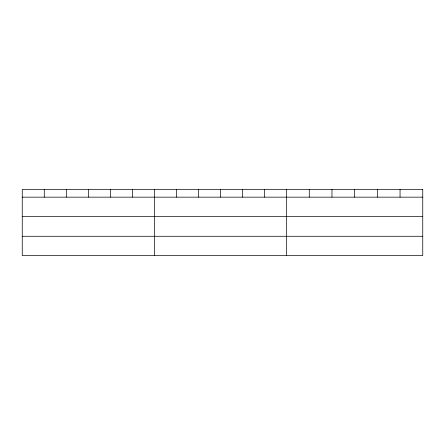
<?xml version="1.0" encoding="UTF-8"?>
<svg xmlns="http://www.w3.org/2000/svg" width="445" height="445" viewBox="0 0 445 445"><rect width="100%" height="100%" fill="white"/><g stroke="black" fill="none" stroke-linecap="round" stroke-linejoin="round"><path stroke-width="0.67" d="M22.25 197.163L422.75 197.163M22.25 216.431L422.75 216.431M22.25 236.278L422.75 236.278M400.055 189.453L400.055 197.163M377.36 189.453L377.36 197.163M354.665 189.453L354.665 197.163M331.97 189.453L331.97 197.163M309.275 189.453L309.275 197.163M286.58 189.453L286.58 255.547M264.553 189.453L264.553 197.163M242.525 189.453L242.525 197.163M220.498 189.453L220.498 197.163M198.47 189.453L198.47 197.163M176.442 189.453L176.442 197.163M154.415 189.453L154.415 255.547M132.388 189.453L132.388 197.163M110.36 189.453L110.36 197.163M88.333 189.453L88.333 197.163M66.305 189.453L66.305 197.163M44.277 189.453L44.277 197.163M422.75 189.453L22.25 189.453L22.25 255.547L422.75 255.547L422.75 189.453"/></g></svg>
